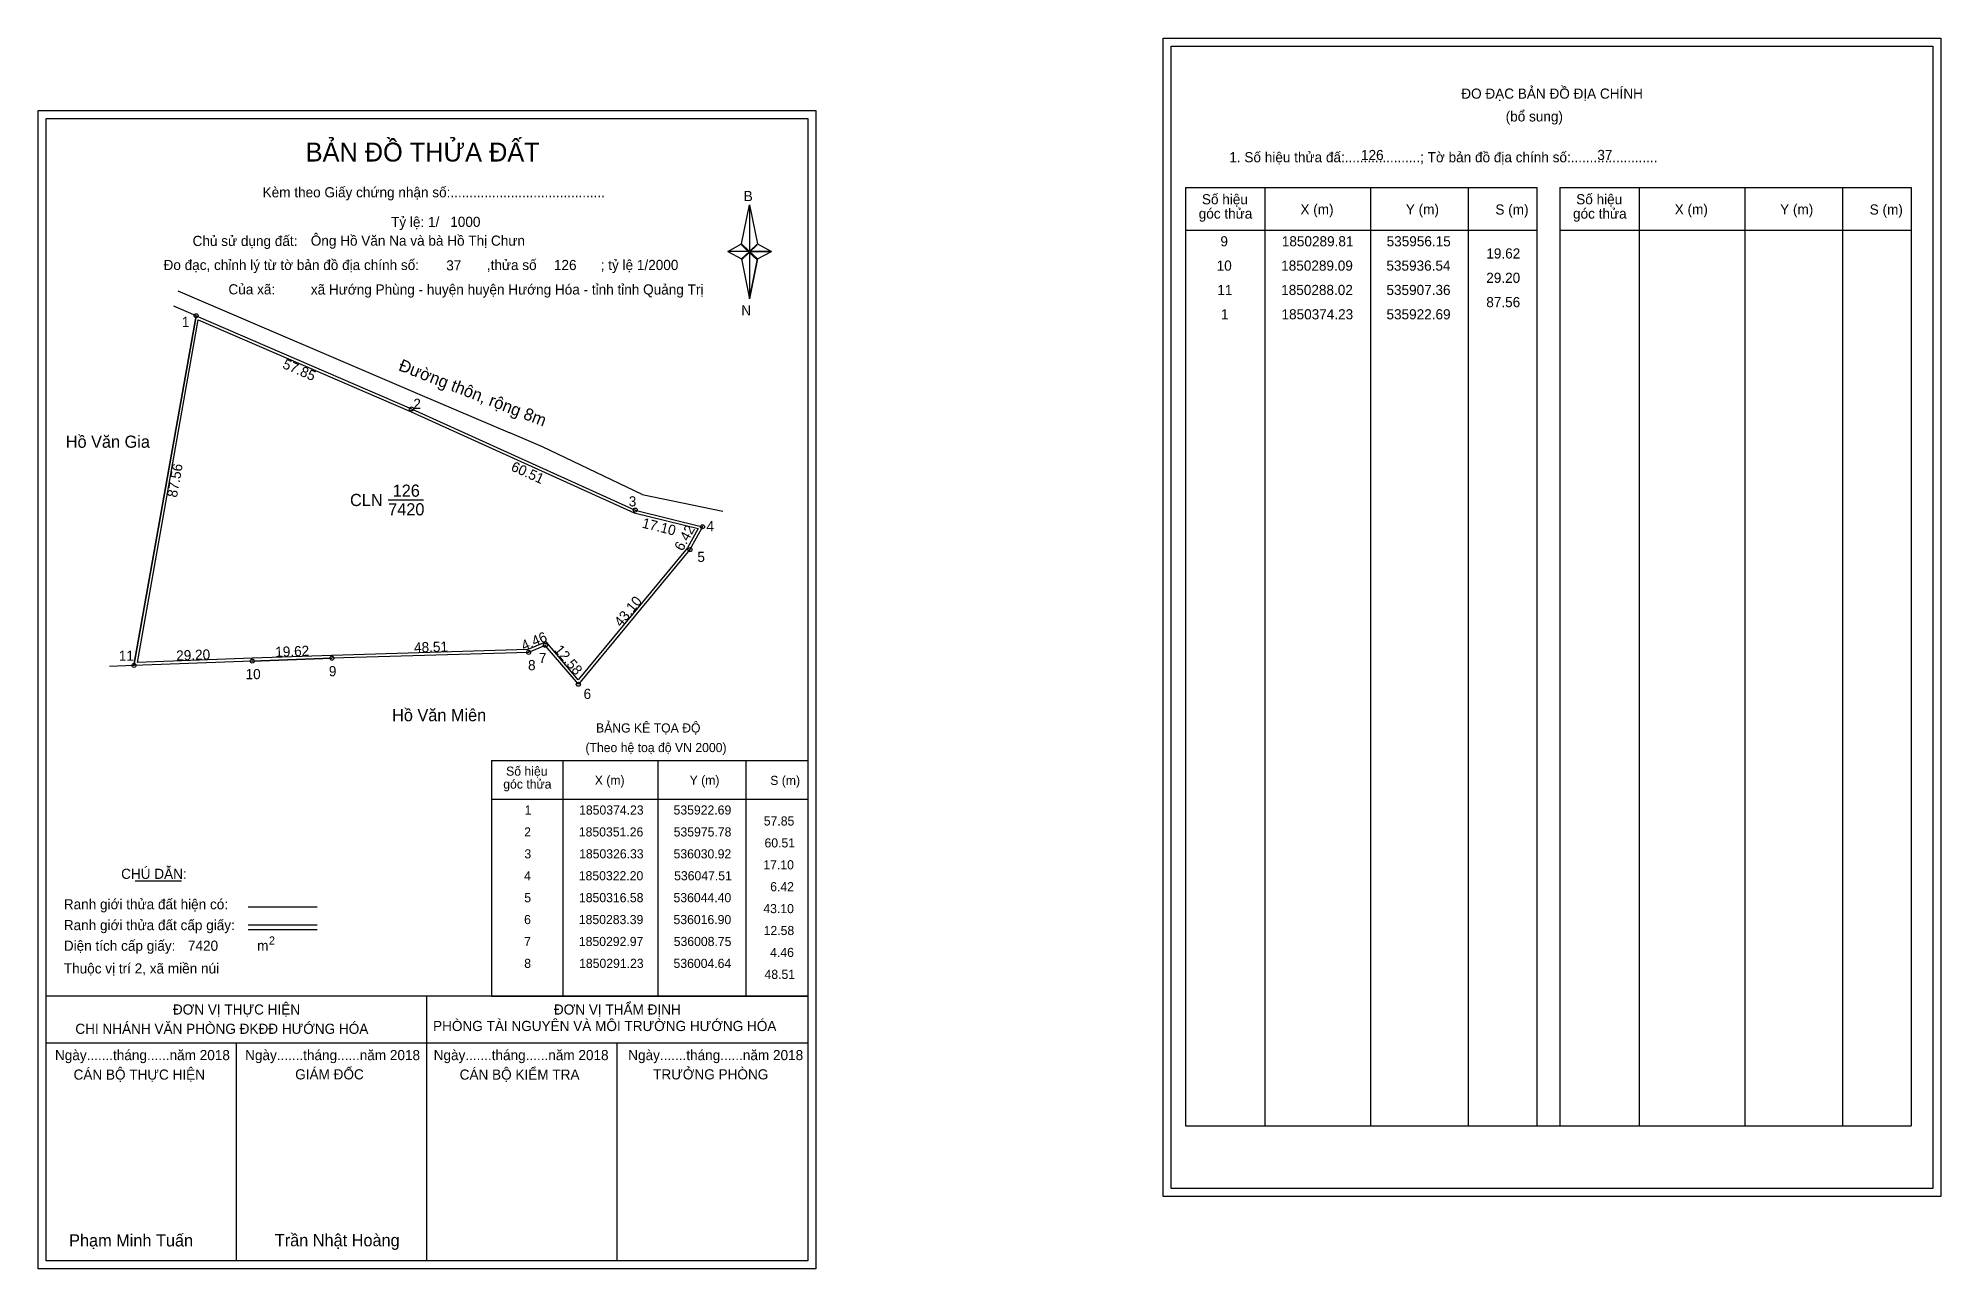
# Model space of a CAD drawing. Extents: x 535884 to 536353, y 1850139 to 1850443.
import ezdxf

# ---------------------------------------------------------------- set-up
doc = ezdxf.new("R2010")
doc.units = 0
for name, color, linetype in [('Level 1', 7, 'Continuous'), ('Level 10', 7, 'Continuous'), ('Level 11', 7, 'Continuous'), ('Level 13', 7, 'Continuous'), ('Level 23', 7, 'Continuous'), ('Level 27', 7, 'Continuous'), ('Level 3', 7, 'Continuous'), ('Level 36', 7, 'Continuous'), ('Level 49', 7, 'Continuous'), ('Level 53', 7, 'Continuous'), ('Level 55', 7, 'Continuous'), ('Level 6', 7, 'Continuous'), ('Level 63', 7, 'Continuous'), ('Level 9', 7, 'Continuous')]:
    doc.layers.add(name, color=color, linetype=linetype)

msp = doc.modelspace()

# ---------------------------------------------------------------- linework, layer by layer
at = {"layer": 'Level 1'}
for p, q in [((536163.05, 1850440.67), (536163.05, 1850440.67)), ((535885.73, 1850422.84), (535885.73, 1850422.84)), ((536166.59, 1850405.82), (536253.19, 1850405.82)), ((536186.18, 1850174.55), (536186.18, 1850405.82)), ((536212.25, 1850174.55), (536212.25, 1850405.82)), ((536236.22, 1850405.82), (536236.22, 1850174.55)), ((536253.19, 1850405.82), (536253.19, 1850174.55)), ((536258.84, 1850405.82), (536345.45, 1850405.82)), ((536278.43, 1850174.55), (536278.43, 1850405.82)), ((536304.51, 1850174.55), (536304.51, 1850405.82)), ((536328.48, 1850405.82), (536328.48, 1850174.55)), ((536345.45, 1850405.82), (536345.45, 1850174.55)), ((536057.15, 1850391.95), (536059.12, 1850401.59)), ((536059.12, 1850401.59), (536059.12, 1850390.07)), ((536059.12, 1850401.59), (536061.09, 1850391.95)), ((536166.59, 1850395.29), (536253.19, 1850395.29)), ((536258.84, 1850395.29), (536345.45, 1850395.29)), ((536053.71, 1850390.07), (536057.15, 1850391.95)), ((536057.15, 1850391.95), (536059.12, 1850390.07)), ((536058.97, 1850389.85), (536057.15, 1850391.73)), ((536059.12, 1850390.07), (536057.15, 1850388.23)), ((536058.97, 1850389.85), (536057.15, 1850388.01)), ((536057.15, 1850388.01), (536058.97, 1850389.85)), ((536060.94, 1850391.73), (536058.97, 1850389.85)), ((536058.97, 1850389.85), (536060.94, 1850391.73)), ((536060.94, 1850388.01), (536058.97, 1850389.85)), ((536061.09, 1850391.95), (536059.12, 1850390.07)), ((536059.12, 1850390.07), (536059.12, 1850378.37)), ((536059.12, 1850390.07), (536064.53, 1850390.07)), ((536059.12, 1850390.07), (536061.09, 1850388.23)), ((536061.09, 1850388.23), (536064.53, 1850390.07)), ((536057.15, 1850388.23), (536059.12, 1850378.37)), ((536061.09, 1850388.23), (536059.12, 1850378.37)), ((535995.49, 1850264.56), (536073.43, 1850264.56)), ((536013.12, 1850206.48), (536013.12, 1850264.56)), ((536036.58, 1850206.48), (536036.58, 1850264.56)), ((536058.16, 1850264.56), (536058.16, 1850206.48)), ((535995.49, 1850255.08), (536073.43, 1850255.08)), ((535907.65, 1850234.9), (535919.05, 1850234.9)), ((535935.51, 1850228.5), (535952.53, 1850228.5)), ((535935.51, 1850224.05), (535952.53, 1850224.05)), ((535935.51, 1850222.95), (535952.53, 1850222.95)), ((535992.56, 1850206.48), (535885.73, 1850206.48)), ((536073.43, 1850206.48), (535968.59, 1850206.48)), ((535979.58, 1850141.26), (535979.58, 1850206.48)), ((535995.49, 1850206.48), (536073.43, 1850206.48)), ((536073.43, 1850194.93), (535885.73, 1850194.93)), ((535932.65, 1850141.26), (535932.65, 1850194.93)), ((536026.5, 1850141.26), (536026.5, 1850194.93)), ((536166.59, 1850174.55), (536345.45, 1850174.55)), ((536350.75, 1850159.1), (536350.75, 1850159.1)), ((536073.43, 1850141.26), (536073.43, 1850141.26))]:
    msp.add_line(p, q, dxfattribs=at)
for points in [[(536057.15, 1850391.95), (536059.12, 1850401.59), (536059.12, 1850390.07)], [(536053.71, 1850390.07), (536057.15, 1850388.23), (536059.12, 1850390.07)], [(536059.12, 1850390.07), (536061.09, 1850391.95), (536064.53, 1850390.07)], [(536059.12, 1850390.07), (536059.12, 1850378.37), (536061.09, 1850388.23)]]:
    msp.add_lwpolyline(points, close=True, dxfattribs=at)
at = {"layer": 'Level 10'}
for p, q in [((535922.69, 1850374.23), (535907.36, 1850288.02)), ((535975.78, 1850351.26), (536030.92, 1850326.33)), ((536032.64, 1850330.19), (536052.48, 1850326.03)), ((536044.4, 1850316.58), (536016.9, 1850283.39)), ((536008.75, 1850292.97), (536004.64, 1850291.23)), ((536016.9, 1850283.39), (536008.75, 1850292.97)), ((535936.54, 1850289.09), (535907.36, 1850288.02)), ((535936.54, 1850289.09), (535956.15, 1850289.81))]:
    msp.add_line(p, q, dxfattribs=at)
for points in [[(536047.51, 1850322.2), (536044.4, 1850316.58), (536016.9, 1850283.39), (536008.75, 1850292.97), (536004.64, 1850291.23), (535956.15, 1850289.81), (535936.54, 1850289.09), (535907.36, 1850288.02), (535922.69, 1850374.23), (535975.78, 1850351.26), (536030.92, 1850326.33)], [(536046.46, 1850321.74), (536043.82, 1850316.98), (536016.89, 1850284.48), (536008.95, 1850293.81), (536004.49, 1850291.93), (535956.13, 1850290.51), (535936.51, 1850289.79), (535908.2, 1850288.75), (535923.22, 1850373.24), (535975.5, 1850350.62), (536030.69, 1850325.67)]]:
    msp.add_lwpolyline(points, close=True, dxfattribs=at)
msp.add_lwpolyline([(536032.64, 1850330.19), (536008.06, 1850341.91), (536000, 1850345.35)], dxfattribs=at)
msp.add_lwpolyline([(536032.64, 1850330.19), (536008.06, 1850341.91), (536000, 1850345.35)], dxfattribs=at)
at = {"layer": 'Level 11'}
for centre in [(535922.69, 1850374.23), (535975.78, 1850351.26), (536030.92, 1850326.33), (536047.51, 1850322.2), (536047.51, 1850322.2), (536044.4, 1850316.58), (536004.64, 1850291.23), (536008.75, 1850292.97), (535907.36, 1850288.02), (535936.54, 1850289.09), (535956.15, 1850289.81), (536016.9, 1850283.39)]:
    msp.add_circle(centre, 0.5, dxfattribs=at)
at = {"layer": 'Level 23'}
for p, q in [((535918.17, 1850380.36), (535977.83, 1850354.83)), ((535977.83, 1850354.83), (536000, 1850345.35))]:
    msp.add_line(p, q, dxfattribs=at)
at = {"layer": 'Level 27'}
for p, q in [((535922.69, 1850374.23), (535917.18, 1850376.61)), ((535907.36, 1850288.02), (535901.36, 1850287.8))]:
    msp.add_line(p, q, dxfattribs=at)
at = {"layer": 'Level 3'}
for p, q in [((536166.59, 1850405.82), (536166.59, 1850174.55)), ((536258.84, 1850405.82), (536258.84, 1850174.55)), ((535995.49, 1850264.56), (535995.49, 1850206.48))]:
    msp.add_line(p, q, dxfattribs=at)
at = {"layer": 'Level 63'}
for points in [[(536161.06, 1850442.67), (536352.76, 1850442.67), (536352.76, 1850157.1), (536161.06, 1850157.1)], [(536163.06, 1850440.67), (536350.76, 1850440.67), (536350.76, 1850159.1), (536163.06, 1850159.1)], [(535883.73, 1850424.84), (536075.43, 1850424.84), (536075.43, 1850139.26), (535883.73, 1850139.26)], [(535885.73, 1850422.84), (536073.43, 1850422.84), (536073.43, 1850141.26), (535885.73, 1850141.26)]]:
    msp.add_lwpolyline(points, close=True, dxfattribs=at)
at = {"layer": 'Level 9'}
msp.add_line((535970.02, 1850328.81), (535978.74, 1850328.81), dxfattribs=at)

# ---------------------------------------------------------------- texts
at = {"layer": 'Level 1'}
for s, height, p in [('ĐO ĐẠC BẢN ĐỒ ĐỊA CHÍNH', 2.5, (536234.53, 1850427.73)), ('(bổ sung)', 2.5, (536245.47, 1850422.11)), ('BẢN ĐỒ THỬA ĐẤT', 4.6657, (535949.7, 1850412.24)), ('1. Số hiệu thửa đấ:....................; Tờ bản đồ địa chính số:.......................', 2.5, (536177.36, 1850412.05)), ('Kèm theo Giấy chứng nhận số:.........................................', 2.5, (535939.08, 1850403.41)), ('B', 2.5, (536057.66, 1850402.47)), ('Số hiệu', 2.5, (536170.6, 1850401.69)), ('Số hiệu', 2.5, (536262.86, 1850401.69)), ('góc thửa', 2.5, (536169.81, 1850398.16)), ('X (m)', 2.5, (536194.88, 1850399.21)), ('Y (m)', 2.5, (536220.86, 1850399.21)), ('S (m)', 2.5, (536242.94, 1850399.16)), ('góc thửa', 2.5, (536262.07, 1850398.16)), ('X (m)', 2.5, (536287.14, 1850399.21)), ('Y (m)', 2.5, (536313.12, 1850399.21)), ('S (m)', 2.5, (536335.2, 1850399.16)), ('Chủ sử dụng đất:', 2.5, (535921.82, 1850391.42)), ('Đo đạc, chỉnh lý từ tờ bản đồ địa chính số:                  ,thửa số                 ; tỷ lệ 1/2000', 2.5, (535914.66, 1850385.49)), ('Của xã:', 2.5, (535930.66, 1850379.49)), ('N', 2.5, (536057.06, 1850374.3)), ('BẢNG KÊ TỌA ĐỘ', 2.25, (536021.26, 1850271.49)), ('(Theo hệ toạ độ VN 2000)', 2.25, (536018.64, 1850266.66)), ('Số hiệu', 2.25, (535999.1, 1850260.84)), ('góc thửa', 2.25, (535998.39, 1850257.66)), ('X (m)', 2.25, (536020.95, 1850258.61)), ('Y (m)', 2.25, (536044.33, 1850258.61)), ('S (m)', 2.25, (536064.2, 1850258.56)), ('CHÚ DẪN:', 2.5, (535904.21, 1850235.41)), ('Ranh giới thửa đất hiện có:', 2.5, (535890.08, 1850227.91)), ('Ranh giới thửa đất cấp giấy:', 2.5, (535890.08, 1850222.77)), ('2', 2, (535940.63, 1850219.22)), ('Diện tích cấp giấy:', 2.5, (535890.08, 1850217.69)), ('m', 2.5, (535937.73, 1850217.71)), ('Thuộc vị trí 2, xã miền núi', 2.5, (535890.08, 1850212.09)), ('ĐƠN VỊ THỰC HIỆN', 2.5, (535916.96, 1850201.97)), ('ĐƠN VỊ THẨM ĐỊNH', 2.5, (536010.87, 1850201.97)), ('CHI NHÁNH VĂN PHÒNG ĐKĐĐ HƯỚNG HÓA', 2.5, (535892.92, 1850197.21)), ('PHÒNG TÀI NGUYÊN VÀ MÔI TRƯỜNG HƯỚNG HÓA', 2.5, (535981.09, 1850197.9)), ('Ngày.......tháng......năm 2018', 2.5, (535887.9, 1850190.73)), ('Ngày.......tháng......năm 2018', 2.5, (535934.77, 1850190.73)), ('Ngày.......tháng......năm 2018', 2.5, (535981.24, 1850190.73)), ('Ngày.......tháng......năm 2018', 2.5, (536029.2, 1850190.73)), ('CÁN BỘ THỰC HIỆN', 2.5, (535892.48, 1850185.92)), ('GIÁM ĐỐC', 2.5, (535947.11, 1850185.98)), ('CÁN BỘ KIỂM TRA', 2.5, (535987.65, 1850185.92)), ('TRƯỞNG PHÒNG', 2.5, (536035.34, 1850185.98)), ('Phạm Minh Tuấn', 3, (535891.39, 1850144.8)), ('Trần Nhật Hoàng', 3, (535942.08, 1850144.85))]:
    msp.add_text(s, height=height, dxfattribs=at).set_placement(p)
at = {"layer": 'Level 11'}
msp.add_text('Tỷ lệ: 1/', height=2.5, dxfattribs=at).set_placement((535970.74, 1850396.1))
at = {"layer": 'Level 13'}
for s, p in [('CLN', (535960.63, 1850327.31)), ('126', (535971.14, 1850329.61)), ('7420', (535970.03, 1850325.01))]:
    msp.add_text(s, height=3, dxfattribs=at).set_placement(p)
at = {"layer": 'Level 36'}
msp.add_text('Đường thôn, rộng 8m', height=3, rotation=338.7474, dxfattribs=at).set_placement((535972.38, 1850360.84))
for s, p in [('Hồ Văn Gia', (535890.56, 1850341.68)), ('Hồ Văn Miên', (535971, 1850274.28))]:
    msp.add_text(s, height=3, dxfattribs=at).set_placement(p)
at = {"layer": 'Level 49'}
for s, rotation, p in [('57.85', 336.6037, (535943.8, 1850361.4)), ('60.51', 335.6712, (536000.1, 1850336.15)), ('87.56', 79.917, (535917.95, 1850329.29)), ('17.10', 346.0207, (536032.44, 1850322.03)), ('6.42', 61.0407, (536042.59, 1850316.03)), ('43.10', 50.3561, (536027.42, 1850297.35)), ('4.46', 22.9457, (536003.47, 1850291.6)), ('29.20', 2.1, (535917.83, 1850289.2)), ('19.62', 2.1027, (535942.24, 1850290.1)), ('48.51', 1.6774, (535976.44, 1850291.2)), ('12.58', 310.3888, (536010.81, 1850291.78))]:
    msp.add_text(s, height=2.5, rotation=rotation, dxfattribs=at).set_placement(p)
at = {"layer": 'Level 53'}
for s, height, p in [('9', 2.5, (536175.16, 1850391.33)), ('1850289.81', 2.5, (536190.29, 1850391.33)), ('535956.15', 2.5, (536216.13, 1850391.33)), ('19.62', 2.5, (536240.7, 1850388.33)), ('10', 2.5, (536174.23, 1850385.33)), ('1850289.09', 2.5, (536190.14, 1850385.33)), ('535936.54', 2.5, (536216.07, 1850385.33)), ('29.20', 2.5, (536240.68, 1850382.33)), ('11', 2.5, (536174.39, 1850379.33)), ('1850288.02', 2.5, (536190.14, 1850379.33)), ('535907.36', 2.5, (536216.08, 1850379.33)), ('1', 2.5, (536175.31, 1850373.33)), ('1850374.23', 2.5, (536190.22, 1850373.33)), ('535922.69', 2.5, (536216.09, 1850373.33)), ('87.56', 2.5, (536240.69, 1850376.33)), ('1', 2.25, (536003.67, 1850251.26)), ('1850374.23', 2.25, (536017.09, 1850251.26)), ('535922.69', 2.25, (536040.37, 1850251.26)), ('57.85', 2.25, (536062.61, 1850248.56)), ('2', 2.25, (536003.54, 1850245.86)), ('1850351.26', 2.25, (536017.02, 1850245.86)), ('535975.78', 2.25, (536040.4, 1850245.86)), ('60.51', 2.25, (536062.79, 1850243.16)), ('3', 2.25, (536003.61, 1850240.46)), ('1850326.33', 2.25, (536017.09, 1850240.46)), ('536030.92', 2.25, (536040.37, 1850240.46)), ('17.10', 2.25, (536062.5, 1850237.76)), ('4', 2.25, (536003.53, 1850235.06)), ('1850322.20', 2.25, (536017.01, 1850235.06)), ('536047.51', 2.25, (536040.51, 1850235.06)), ('5', 2.25, (536003.58, 1850229.66)), ('1850316.58', 2.25, (536017.05, 1850229.66)), ('536044.40', 2.25, (536040.36, 1850229.66)), ('6.42', 2.25, (536064.19, 1850232.36)), ('6', 2.25, (536003.53, 1850224.26)), ('1850283.39', 2.25, (536017.02, 1850224.26)), ('536016.90', 2.25, (536040.36, 1850224.26)), ('43.10', 2.25, (536062.5, 1850226.96)), ('7', 2.25, (536003.54, 1850218.86)), ('1850292.97', 2.25, (536017.03, 1850218.86)), ('536008.75', 2.25, (536040.41, 1850218.86)), ('12.58', 2.25, (536062.58, 1850221.56)), ('4.46', 2.25, (536064.18, 1850216.16)), ('8', 2.25, (536003.56, 1850213.46)), ('1850291.23', 2.25, (536017.09, 1850213.46)), ('536004.64', 2.25, (536040.36, 1850213.46)), ('48.51', 2.25, (536062.79, 1850210.76))]:
    msp.add_text(s, height=height, dxfattribs=at).set_placement(p)
at = {"layer": 'Level 55'}
for s, height, p in [('293', 0.11, (535922.57, 1850374.12)), ('1', 0.4, (535922.58, 1850374.23)), ('0', 0.11, (535922.65, 1850374.12)), ('0', 0.11, (535922.65, 1850374.12)), ('2', 0.4, (535975.64, 1850351.26)), ('0', 0.11, (535975.74, 1850351.15)), ('0', 0.11, (535975.74, 1850351.15)), ('3', 0.4, (536030.8, 1850326.33)), ('0', 0.11, (536030.88, 1850326.22)), ('0', 0.11, (536030.88, 1850326.22)), ('4', 0.4, (536047.37, 1850322.2)), ('0', 0.11, (536047.47, 1850322.09)), ('0', 0.11, (536047.47, 1850322.09)), ('5', 0.4, (536044.27, 1850316.58)), ('8', 0.4, (536004.51, 1850291.23)), ('0', 0.11, (536004.6, 1850291.12)), ('0', 0.11, (536004.6, 1850291.12)), ('7', 0.4, (536008.62, 1850292.97)), ('0', 0.11, (536008.71, 1850292.86)), ('0', 0.11, (536008.71, 1850292.86)), ('11', 0.4, (535907.1, 1850288.02)), ('293', 0.11, (535907.24, 1850287.91)), ('0', 0.11, (535907.32, 1850287.91)), ('0', 0.11, (535907.32, 1850287.91)), ('10', 0.4, (535936.26, 1850289.09)), ('0', 0.11, (535936.5, 1850288.98)), ('0', 0.11, (535936.5, 1850288.98)), ('9', 0.4, (535956.01, 1850289.81)), ('0', 0.11, (535956.11, 1850289.7)), ('0', 0.11, (535956.11, 1850289.7)), ('6', 0.4, (536016.76, 1850283.39)), ('0', 0.11, (536016.86, 1850283.28)), ('0', 0.11, (536016.86, 1850283.28))]:
    msp.add_text(s, height=height, dxfattribs=at).set_placement(p)
at = {"layer": 'Level 6'}
for s, p in [('126', (536209.81, 1850412.59)), ('37', (536268.06, 1850412.61)), ('Ông Hồ Văn Na và bà Hồ Thị Chưn', (535950.95, 1850391.49)), ('1000', (535985.33, 1850396.12)), ('37', (535984.34, 1850385.4)), ('126', (536010.88, 1850385.48)), ('xã Hướng Phùng - huyện huyện Hướng Hóa - tỉnh tỉnh Quảng Trị', (535950.97, 1850379.45)), ('7420', (535920.67, 1850217.69))]:
    msp.add_text(s, height=2.5, dxfattribs=at).set_placement(p)
at = {"layer": 'Level 9'}
for s, p in [('1', (535919.17, 1850371.46)), ('2', (535976.23, 1850351.26)), ('3', (536029.33, 1850327.22)), ('4', (536048.48, 1850321.12)), ('5', (536046.24, 1850313.53)), ('11', (535903.64, 1850289.18)), ('7', (536007.17, 1850288.61)), ('10', (535934.88, 1850284.64)), ('9', (535955.41, 1850285.36)), ('8', (536004.5, 1850286.85)), ('6', (536018.19, 1850279.77))]:
    msp.add_text(s, height=2.5, dxfattribs=at).set_placement(p)

doc.saveas('drawing.dxf')
